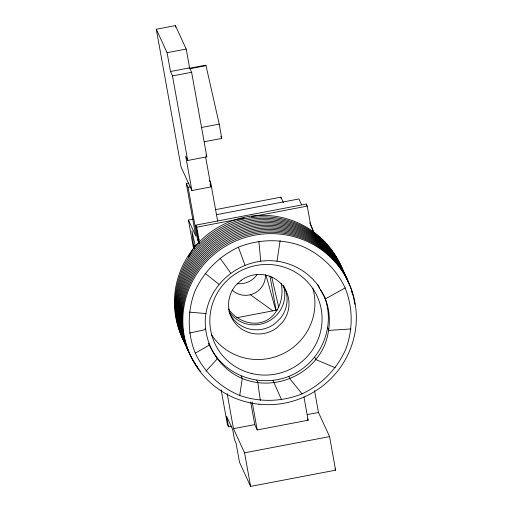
<?xml version="1.0" encoding="UTF-8"?>
<svg xmlns="http://www.w3.org/2000/svg" width="512" height="512" viewBox="0 0 512 512"><rect width="100%" height="100%" fill="white"/><g stroke="black" fill="none" stroke-linecap="round" stroke-linejoin="round"><path stroke-width="0.77" d="M345.152 287.917C353.024 307.61 353.139 329.478 345.715 349.325C337.043 368.992 321.498 384.736 302.054 393.869C282.138 401.869 260.032 402.522 239.744 395.456C220.179 387.347 204.288 372.346 195.277 353.158C187.405 333.466 187.296 311.597 194.714 291.75C203.392 272.083 218.938 256.339 238.374 247.206C258.291 239.206 280.403 238.554 300.691 245.619C320.256 253.728 336.147 268.73 345.152 287.917L325.472 298.867L317.683 284.941A62.483 61.114 -24.7 0 0 276.992 261.197C243.75 256.826 211.366 280.352 205.92 313.568C201.792 340.397 217.286 367.949 242.272 378.502C273.357 391.302 310.528 376.429 324.365 345.824C331.725 327.821 331.334 306.048 320.474 289.51M208.666 343.379C221.421 374.323 258.01 388.48 288.794 376.416C319.834 363.846 336.518 328.032 324.371 296.467M239.744 395.456L242.272 378.502L241.165 376.102M276.992 261.197L280.109 240.723M188.429 257.03L194.01 247.213L198.938 242.182L199.475 243.347M206.074 371.027L217.171 359.002L216.07 356.608M195.277 353.158L209.382 345.082L208.55 343.283M189.594 333.069L205.542 329.581L204.992 328.384M191.885 190.547L181.094 167.091L156.301 29.248L175.424 25.6L186.208 49.05L189.6 67.872L191.622 72.269L206.835 156.832L187.706 160.486L185.683 156.077L191.885 190.547L211.008 186.893L205.658 157.126M156.301 29.248L167.085 52.698L186.208 49.05M167.085 52.698L170.47 71.52L189.6 67.872M188.998 68.339L205.696 65.152L206.016 65.677L219.213 124.115L221.786 138.419L204.326 141.754M190.074 68.717L206.016 65.677M170.47 71.52L172.493 75.917L191.622 72.269M201.754 127.443L219.213 124.115M193.12 219.155L188.422 220.051L195.782 236.077L186.33 183.494L188.454 183.091M186.33 183.494L188.102 187.347L190.227 186.944M215.347 209.67L280.864 197.178L283.456 202.803M216.634 214.669L298.912 198.97L301.568 204.736M188.102 187.347L197.555 239.93L199.027 243.123L195.789 225.133L306.317 204.064L307.258 206.112L310.49 224.077L313.946 232.749M195.789 225.133L196.73 227.181L244.32 218.106M251.322 216.768L307.258 206.112M194.054 247.84L193.542 245.587L195.104 245.286M236.87 317.709L277.696 309.92M221.158 389.786L227.373 424.326L228.506 426.803L231.629 426.208M227.181 393.606L233.459 428.678L254.758 424.614L257.203 429.939L308.134 420.224L303.93 396.845M307.194 414.618L318.477 412.467L329.581 436.608L335.616 470.182L250.605 486.4L239.501 462.259L236.09 443.302L234.541 439.93L232.659 429.485L226.63 416.365L228.506 426.803M233.459 428.678L244.563 452.826L329.581 436.608M197.555 239.93L199.123 239.654M351.034 328.954L328.934 330.381L327.827 327.987M189.402 312.122L205.92 313.568M335.258 367.731L315.91 359.642L314.81 357.248M250.394 294.739L272.877 310.854M205.171 273.344L218.944 284.301M228.531 308.954C237.574 322.752 258.362 328.621 271.456 316.998C280.512 308.55 283.75 295.226 281.165 283.328M302.054 393.869L289.901 378.816L288.794 376.416M220.064 258.15L230.701 273.05M317.747 284.634L319.693 288.115M309.862 222.714L310.49 224.077M220.832 136.352L221.786 138.419M205.965 154.944L206.835 156.832M209.606 180.454L210.79 183.021L217.658 221.19M210.016 184.736L211.008 186.893M334.963 468.768L335.616 470.182M307.52 418.893L308.134 420.224M273.005 380.461L281.574 399.814M256.762 380.352L257.862 382.752L260.32 400.352M194.01 247.213L194.675 248.666M310.125 223.482L313.875 232.877M238.374 247.206L244.96 265.133M265.952 275.021L275.885 310.592M271.712 277.05L278.726 307.296M195.258 245.818L191.91 230.982L193.542 245.587M314.534 390.65L318.477 412.467M306.317 204.064L306.598 205.626M280.864 197.178L281.146 198.739M269.99 276.192L276.166 310.502M252.16 401.882L257.203 429.939M250.694 402.016L254.758 424.614M175.424 25.6L175.712 27.168M244.563 452.826L250.605 486.4M172.493 75.917L187.706 160.486M196.73 227.181L199.603 243.168M188.422 220.051L193.491 248.25M258.854 241.261L260.749 261.094M283.347 285.421A30.33 29.67 -24.7 0 1 267.226 321.92A30.33 29.67 -24.7 0 1 228.819 311.04M283.814 286.099A30.33 29.67 -24.7 0 1 280.339 318.413L274.611 323.853A30.33 29.67 -24.7 0 1 229.587 313.267M257.267 274.368A20.851 20.397 -24.7 0 1 237.094 283.622M265.408 274.803A19.661 19.232 -24.7 0 1 253.856 293.523A19.661 19.232 -24.7 0 1 232.128 290.048M345.216 275.424A87.091 85.184 -24.7 0 0 230.15 230.022A87.091 85.184 -24.7 0 0 185.914 345.632A87.091 85.184 -24.7 0 1 232.282 230.778A87.091 85.184 -24.7 0 1 346.432 278.304M184.678 342.854A87.091 85.184 -24.7 0 1 228.211 225.811A87.091 85.184 -24.7 0 1 343.853 272.698M188.262 350.566A87.091 85.184 -24.7 0 1 230.317 233.312A87.091 85.184 -24.7 0 1 346.496 278.221M183.322 340.013A87.091 85.184 -24.7 0 1 227.194 224.563A87.091 85.184 -24.7 0 1 342.33 269.069M200.595 371.565A87.091 85.184 -24.7 0 1 235.014 239.629A87.091 85.184 -24.7 0 1 354.854 304.416M182.989 339.238A87.091 85.184 -24.7 0 1 226.88 222.912A87.091 85.184 -24.7 0 1 342.234 269.056M185.69 344.979A87.091 85.184 -24.7 0 1 227.75 227.731A87.091 85.184 -24.7 0 1 343.93 272.634M347.782 281.011A87.091 85.184 -24.7 0 0 232.717 235.603A87.091 85.184 -24.7 0 0 188.48 351.219A87.091 85.184 -24.7 0 1 234.848 236.358A87.091 85.184 -24.7 0 1 348.998 283.885M185.626 344.979A87.091 85.184 -24.7 0 1 229.517 228.653A87.091 85.184 -24.7 0 1 344.877 274.797M189.421 353.293A87.091 85.184 -24.7 0 1 234.374 238.234A87.091 85.184 -24.7 0 1 349.062 283.802M351.674 291.341A87.091 85.184 -24.7 0 1 352.32 293.658M197.542 367.027A87.091 85.184 -24.7 0 1 196.614 365.728M195.27 363.744A87.091 85.184 -24.7 0 1 191.955 358.259M191.194 356.851A87.091 85.184 -24.7 0 1 190.112 354.726M188.186 350.534A87.091 85.184 -24.7 0 1 232.077 234.208A87.091 85.184 -24.7 0 1 347.43 280.352M312.87 288.525A56.333 55.098 -24.7 0 1 281.453 354.451A56.333 55.098 -24.7 0 1 211.258 334.387M241.069 280.397L235.341 285.837A30.33 29.67 -24.7 0 0 236.858 325.056A30.33 29.67 -24.7 0 0 276.538 328.038L282.266 322.598A30.33 29.67 -24.7 0 0 280.742 283.379A30.33 29.67 -24.7 0 0 241.069 280.397M259.04 404.211A87.091 85.184 -24.7 0 0 349.434 284.403A87.091 85.184 -24.7 0 0 200.275 268.87A87.091 85.184 -24.7 0 0 259.04 404.211M251.923 373.562A56.333 55.098 -24.7 0 0 320.026 304.083A56.333 55.098 -24.7 0 0 225.92 281.683A56.333 55.098 -24.7 0 0 251.923 373.562"/></g></svg>
